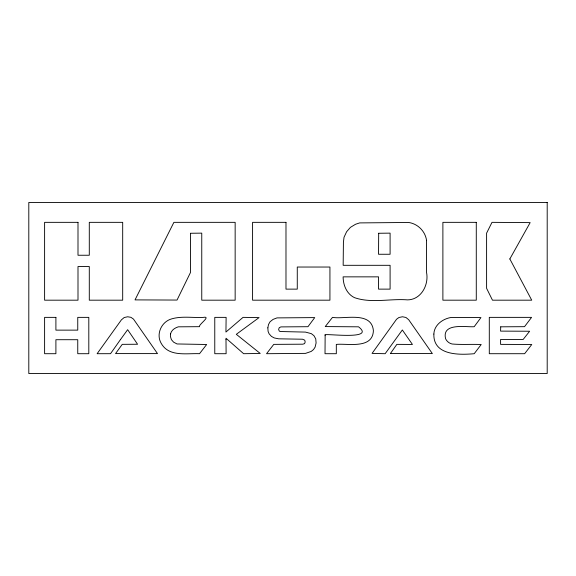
<?xml version="1.0" encoding="UTF-8"?>
<svg xmlns="http://www.w3.org/2000/svg" width="576" height="576" viewBox="0 0 576 576"><rect width="100%" height="100%" fill="white"/><g stroke="black" fill="none" stroke-linecap="round" stroke-linejoin="round"><path stroke-width="0.86" d="M426.557 240.386L426.55 272.477C428.998 284.796 421.186 299.722 407.556 299.88C390.053 298.476 371.225 303.538 354.427 297.626C346.68 293.89 343.13 285.055 343.123 276.854L378.554 276.854L378.554 289.13L390.096 289.13L390.096 265.313L343.166 265.313L343.418 242.208L344.03 237.269L346.608 231.754L350.402 227.376L355.529 224.266L359.669 222.905L408.636 222.466C417.78 223.776 425.246 231.228 426.557 240.386M190.584 233.266L190.447 272.556L177.026 300.06L135.022 299.894L173.887 222.35L235.152 222.343L235.152 300.182L201.758 300.182L201.758 233.136L190.584 233.266M225.994 339.3L226.109 353.707L214.769 353.707L214.769 317.369L226.123 317.369L225.936 332.05L243.043 317.369L259.078 317.585L236.304 334.31L260.23 353.462L243.626 353.7L226.022 338.242L225.994 339.3M378.677 233.266L378.547 254.261L390.096 254.261L390.096 233.136L378.677 233.266M325.145 335.167L325.015 353.707L336.319 353.707L336.319 344.412C347.4 343.195 372.571 349.481 373.399 330.768C371.693 310.73 344.038 319.615 332.51 317.347L325.246 326.578L358.538 326.822C377.014 341.1 320.494 332.518 325.145 335.167M267.847 327.845L268.078 331.315L269.093 333.799L271.426 336.391L274.226 337.932L278.647 338.818L302.544 339.221L304.747 340.186L305.186 342L304.582 343.62L302.76 344.196L273.773 344.376L266.544 353.707L305.554 353.376L311.177 351.446L313.51 349.574L315.101 347.141L316.094 342.972L315.742 338.882L313.97 335.707L311.314 333.641L305.474 332.1L280.505 331.524L279.317 331.135L278.626 329.45L279.238 327.722L280.894 326.902L307.958 326.7L314.726 317.599L277.006 317.894L273.103 319.378L270.094 321.71L268.51 324.497L267.847 327.845M433.865 334.051C433.116 355.651 459.59 355.025 474.214 353.707L481.19 344.52C471.499 344.095 461.743 344.851 452.074 343.994C449.258 343.375 446.717 341.345 445.579 338.688C441.648 322.322 466.394 327.398 474.192 326.7L480.938 317.578L450.871 317.506C442.627 318.881 434.124 325.102 433.865 334.051M500.717 326.822L500.573 331.114L529.632 331.243L523.152 339.466L500.594 339.466L500.594 344.376L531.763 344.498L524.635 353.707L489.298 353.707L489.298 317.369L531.576 317.369L524.534 326.671L500.717 326.822M170.561 333.9L170.41 336.427L171.382 339.624L173.606 342.158L177.026 343.958L206.654 344.498L199.526 353.707C186.811 353.095 168.998 357.199 161.251 343.426C155.743 334.238 161.417 321.826 171.432 318.946C181.627 315.886 192.564 317.916 203.069 317.419C212.033 315.691 198.23 324.734 199.519 326.671L178.308 326.83C174.874 327.888 171.36 330.163 170.561 333.9M390.434 353.513L432.346 353.585L408.701 319.738L405.958 317.477L402.494 316.764L398.923 317.506L396.54 319.262L372.074 353.405L385.142 353.707L402.343 329.969L412.438 344.448L396.85 344.369L390.434 353.513M509.839 258.955L531.727 300.182L492.473 300.182L486.598 288.324L486.598 233.143L491.998 222.343L530.158 222.624L509.839 258.955M120.521 339.516L110.534 353.686L97.114 353.707L121.392 319.867L124.2 317.513L127.699 316.778L130.889 317.311L133.488 319.09L157.5 353.606L115.553 353.585L122.263 344.34L137.578 344.254L127.642 329.695L120.521 339.516M547.2 202.464L28.8 202.464L28.8 373.536L547.2 373.536L547.2 202.464M77.998 222.343L44.604 222.343L44.604 300.182L77.998 300.182L77.998 266.537L89.294 266.537L89.294 300.182L122.688 300.182L122.688 222.343L89.294 222.343L89.294 255.247L77.998 255.247L77.998 222.343M285.984 222.343L252.583 222.343L252.583 300.182L329.933 300.182L329.933 267.034L297.274 267.034L297.274 289.13L285.984 289.13L285.984 222.343M476.28 222.343L442.886 222.343L442.886 300.182L476.28 300.182L476.28 222.343M55.901 317.369L44.604 317.369L44.604 353.707L55.901 353.707L55.901 339.71L77.753 339.71L77.753 353.707L88.805 353.707L88.805 317.369L77.753 317.369L77.753 330.134L55.901 330.134L55.901 317.369"/></g></svg>
